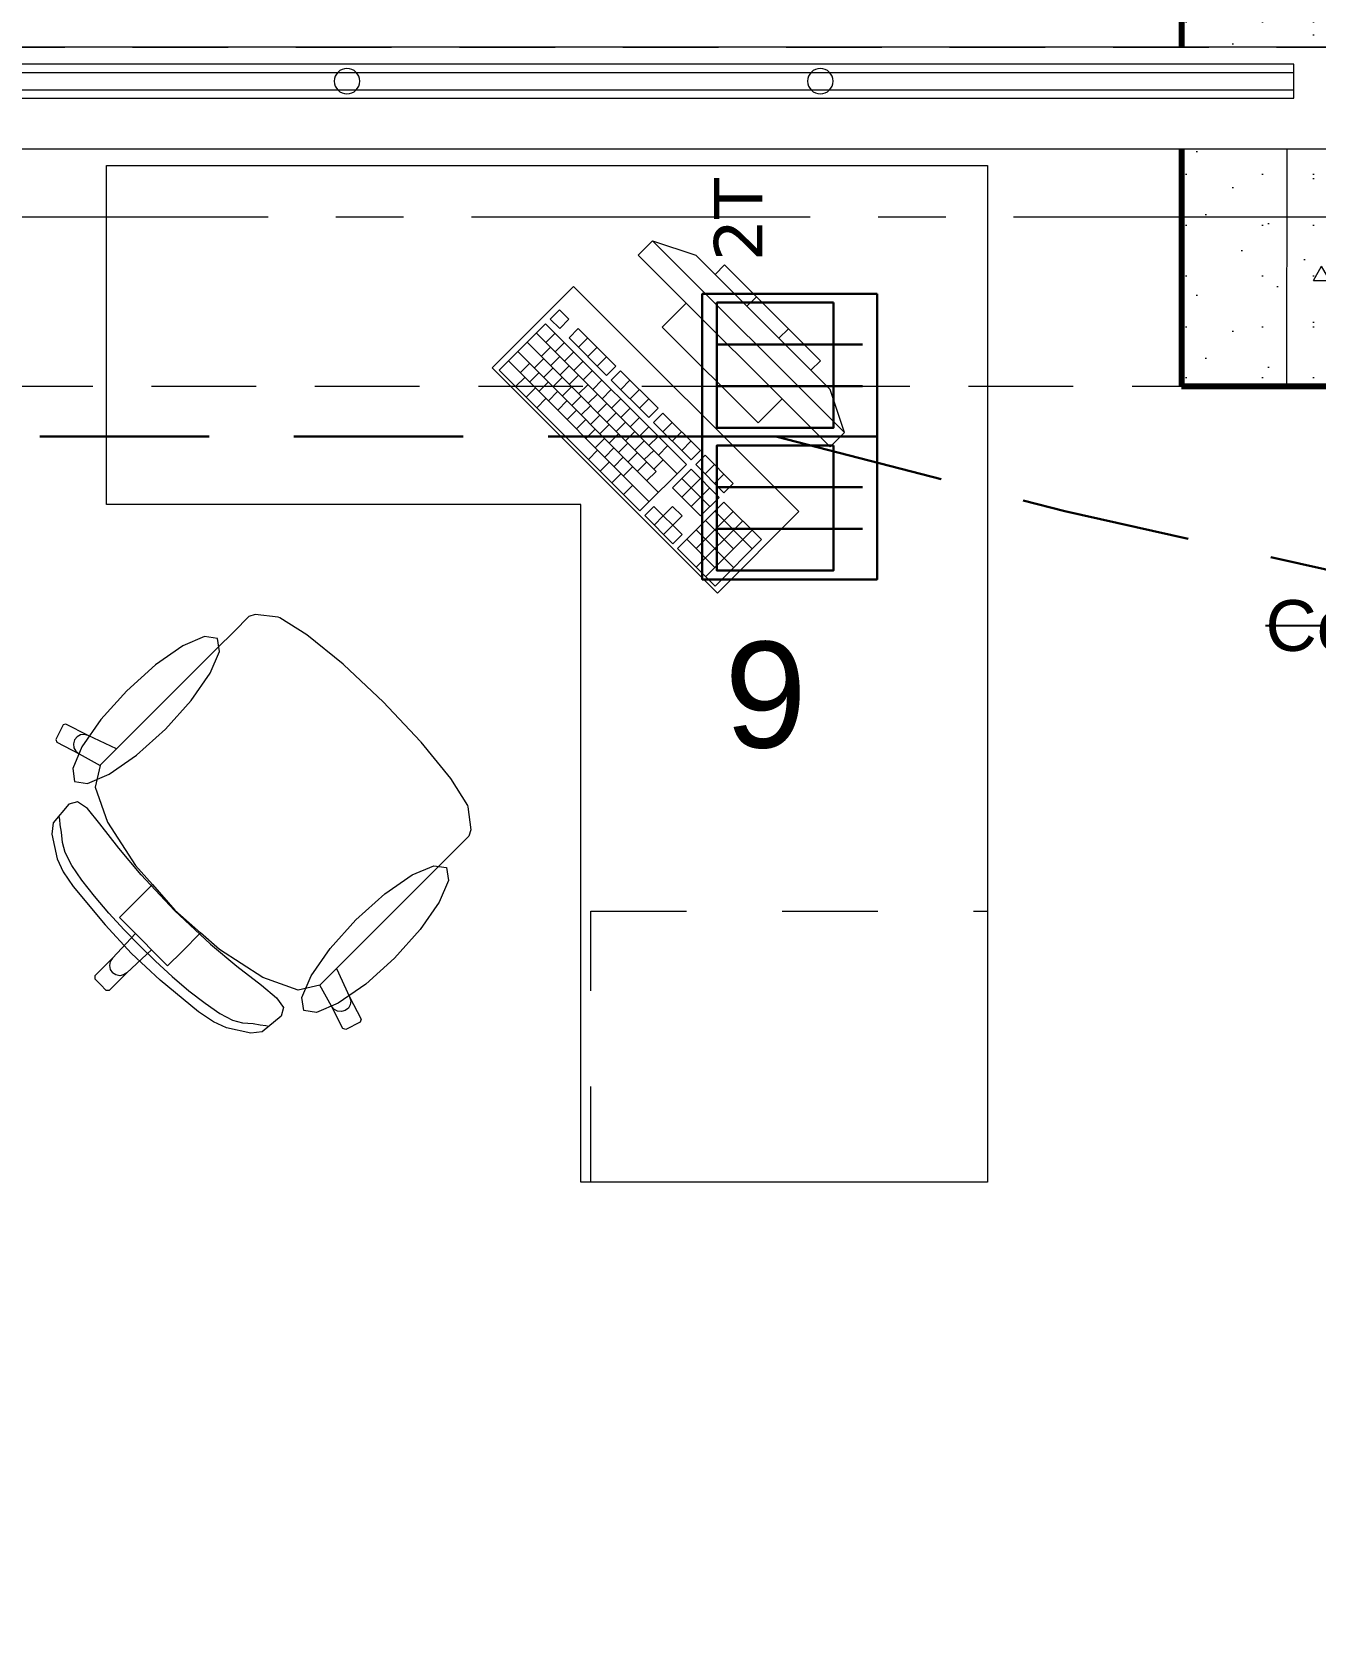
# Model space of a CAD drawing. Header units: inches. Extents: x -19 to 5698, y -728 to 92.
# Drawn here: x 218.997 to 220.891, y 37.554 to 39.922 of the extents above; entities that cross this region are included whole.
import ezdxf

# ---------------------------------------------------------------- set-up
doc = ezdxf.new("R2010")
doc.units = ezdxf.units.IN
doc.header["$MEASUREMENT"] = 0
doc.set_wipeout_variables(frame=1)
for name, pattern in [('HIDDEN', [0.375, 0.25, -0.125]), ('Hidden Line', [0.195611, 0.141111, -0.0545]), ('Línea Oculta', [0.195611, 0.141111, -0.0545]), ('Punto & Raya', [0.65, 0.5, -0.075, 0, -0.075]), ('Rayas', [0.282222, 0.141111, -0.141111]), ('Wipeout_Contour', [1, 0, -1])]:
    doc.linetypes.add(name, pattern=pattern)
doc.layers.get('0').update_dxf_attribs({"color": 61})
doc.layers.add('00 conduct tomacorr', color=120, linetype='HIDDEN', lineweight=30)
doc.layers.add('00 IE LUZ EMERGENCIA', color=253, linetype='Continuous', lineweight=0)
for name, color, linetype in [('02 _ ARQ _ ALB _ Ejes Generales', 251, 'Continuous'), ('02 _ ARQ _ ZON _ Espacio.3D', 7, 'Continuous'), ('08 _ STR _ EXT _ 07 Losa Aligerada', 7, 'Continuous'), ('08 _ STR _ EXT _ 08 Placas Inclinadas', 7, 'Continuous'), ('08 _ STR _ EXT _ 09 Vigas', 251, 'Continuous'), ('Estructura - 04 MURO', 7, 'Continuous'), ('Interior - Escaleras & Barandillas', 7, 'Continuous'), ('Interior - Mobiliario', 7, 'Continuous'), ('Notas - Etiquetas', 7, 'Continuous')]:
    doc.layers.add(name, color=color, linetype=linetype)
doc.styles.add('Annotative', font='arial.ttf')
doc.styles.add('Estilo_Generado_4', font='swisse.ttf')
doc.dimstyles.new('Estilo_Generado__8', dxfattribs={"dimtxt": 0.18, "dimasz": 0.0912, "dimexe": 0.18, "dimexo": 0.0625, "dimgap": 0, "dimtad": 0, "dimtih": 1, "dimtoh": 1, "dimdec": 4, "dimzin": 0, "dimdsep": 46, "dimcen": 0.09, "dimadec": 0, "dimazin": 0, "dimtfac": 1, "dimtdec": 4, "dimtmove": 0, "dimatfit": 3, "dimldrblk": 'ARROWHEAD_5', "dimfxl": 1, "dimtolj": 1, "dimtzin": 0, "dimarcsym": 0})

# ---------------------------------------------------------------- blocks, each defined once
blk = doc.blocks.new('ARROWHEAD_5')
at = {"linetype": 'Continuous', "lineweight": 0}
blk.add_hatch(color=0, dxfattribs=at).paths.add_polyline_path([(-1, 0.2679), (0, 0), (-1, -0.2679)])
at = {"color": 0, "linetype": 'Continuous', "lineweight": 0}
blk.add_line((0, 0), (-1, 0), dxfattribs=at)
blk = doc.blocks.new('CAJA POP UP 6 MODULOS')
at = {"layer": '00 conduct tomacorr', "linetype": 'Continuous'}
for p, q in [((-0.095, -0.165), (-0.095, -0.0151)), ((-0.052, -0.165), (-0.052, -0.0151)), ((0.052, -0.165), (0.052, -0.0151)), ((0.095, -0.165), (0.095, -0.0151)), ((0, -0.165), (0, -0.18))]:
    blk.add_line(p, q, dxfattribs=at)
for points in [[(-0.147, 0), (0.147, 0), (0.147, -0.18), (-0.147, -0.18)], [(0, 0), (0.147, 0), (0.147, -0.18), (0, -0.18)]]:
    blk.add_lwpolyline(points, close=True, dxfattribs=at)
for points in [[(-0.138, -0.045), (-0.009, -0.045), (-0.009, -0.165), (-0.138, -0.165), (-0.138, -0.045)], [(0.009, -0.045), (0.138, -0.045), (0.138, -0.165), (0.009, -0.165), (0.009, -0.045)]]:
    blk.add_lwpolyline(points, dxfattribs=at)
at = {"color": 1, "insert": (-0.1807, -0.168), "char_height": 0.05, "attachment_point": 1, "rotation": 180}
blk.add_mtext_dynamic_manual_height_columns('{\\fVerdana|b0|i0|c0|p34;2T}', width=0.000481, gutter_width=0.1561, heights=[0], dxfattribs=at)

msp = doc.modelspace()

# ---------------------------------------------------------------- hatches: boundary and pattern name
at = {"layer": '08 _ STR _ EXT _ 08 Placas Inclinadas', "linetype": 'Continuous', "lineweight": 9}
h = msp.add_hatch(dxfattribs=at)
h.set_pattern_fill('HORMIGÓN_EN_MASA_0002', color=250, style=0, pattern_type=2)
h.set_pattern_definition([(0, (185.00004, 1e-08), (0, 0.3897114), [0.024375, -0.200625]), (0, (185.11254, 0.19486), (0, 0.3897114), [0.024375, -0.200625]), (60, (185.00004, 1e-08), (-0.3375, 0.1948557), [0.024375, -0.200625]), (60, (185.22504, 1e-08), (-0.3375, 0.1948557), [0.024375, -0.200625]), (120, (185.0244, 1e-08), (0.3375, 0.1948557), [0.024375, -0.200625]), (120, (185.2494, 1e-08), (0.3375, 0.1948557), [0.024375, -0.200625]), (0, (185.00004, 0.0375), (0, 0.075), [0, -0.075, 0, -0.1125]), (45, (185.03754, 0.0375), (-0.05303301, 0.05303301), [0, -0.05625, 0, -0.09375])])
h.paths.add_polyline_path([(220.6933, 40.9), (220.6933, 39.4), (220.9242, 39.4), (220.9242, 40.9)])

# ---------------------------------------------------------------- linework, layer by layer
at = {"layer": '00 conduct tomacorr'}
msp.add_line((216.7585, 39.3255, 0.0002), (220.0966, 39.3255, 0.0002), dxfattribs=at)
msp.add_arc((223.5436, 51.7405, 0.0002), 12.8847, 254.4826, 285.5174, dxfattribs=at)
at = {"layer": '02 _ ARQ _ ALB _ Ejes Generales', "color": 251, "linetype": 'Punto & Raya', "lineweight": 13, "true_color": 0x636466}
msp.add_line((190.8454, 39.65), (239.57, 39.65), dxfattribs=at)
at = {"layer": '02 _ ARQ _ ZON _ Espacio.3D', "color": 254, "linetype": 'Continuous', "lineweight": 0, "flags": 128}
msp.add_lwpolyline([(229.57, 39), (229.07, 39), (229.07, 39.4), (228.67, 39.4), (228.67, 39.7505), (225.9306, 39.7505), (225.9306, 39.4), (225.7006, 39.4), (222.57, 39.4), (222.57, 39), (222.07, 39), (222.07, 39.4), (220.8488, 39.4004), (220.8493, 39.7505), (215.97, 39.7505), (215.97, 39.4), (215.57, 39.4), (215.57, 39), (215.07, 39), (215.07, 39.7505), (208.57, 39.7505), (208.57, 39), (205.07, 39)], dxfattribs=at)
at = {"layer": '08 _ STR _ EXT _ 07 Losa Aligerada', "color": 7, "linetype": 'Continuous', "lineweight": 18, "flags": 128}
msp.add_lwpolyline([(236.57, 26.75), (236.57, 39.9), (228.67, 39.9), (226.1798, 39.9), (226.1798, 40.9), (221.5593, 40.9), (221.5593, 39.9), (208.37, 39.9), (208.37, 42.6544), (207.42, 42.6544)], dxfattribs=at)
at = {"layer": '08 _ STR _ EXT _ 08 Placas Inclinadas', "color": 7, "linetype": 'Continuous', "lineweight": 80}
msp.add_line((220.6933, 40.9), (220.6933, 39.4), dxfattribs=at)
at = {"layer": '08 _ STR _ EXT _ 08 Placas Inclinadas', "color": 251, "linetype": 'Línea Oculta', "lineweight": 13, "flags": 128}
msp.add_lwpolyline([(218.9324, 39.4), (220.6933, 39.4)], dxfattribs=at)
at = {"layer": '08 _ STR _ EXT _ 08 Placas Inclinadas', "color": 7, "linetype": 'Continuous', "lineweight": 80, "flags": 128}
msp.add_lwpolyline([(220.6933, 39.4), (220.9242, 39.4)], dxfattribs=at)
at = {"layer": '08 _ STR _ EXT _ 09 Vigas', "color": 251, "linetype": 'Hidden Line', "lineweight": 13, "true_color": 0x636466}
msp.add_line((215.57, 39.4), (222.07, 39.4), dxfattribs=at)
at = {"layer": 'Interior - Mobiliario', "color": 175, "linetype": 'Continuous', "lineweight": 13}
for p, q in [((219.9129, 39.6144), (219.8917, 39.5932)), ((220.1958, 39.3316), (219.9129, 39.6144)), ((219.9129, 39.6144), (219.9766, 39.5932)), ((219.8917, 39.5932), (220.1746, 39.3104)), ((219.9766, 39.5932), (220.1746, 39.3952)), ((220.019, 39.5791), (220.0049, 39.5649)), ((220.1604, 39.4376), (220.019, 39.5791)), ((220.0049, 39.5649), (220.1463, 39.4235)), ((220.052, 39.5178), (220.0662, 39.5319)), ((219.7756, 39.5127), (219.7618, 39.499)), ((219.7894, 39.4988), (219.7756, 39.5127)), ((219.9624, 39.5225), (219.9271, 39.4871)), ((220.1039, 39.3811), (219.9624, 39.5225)), ((219.755, 39.4921), (219.6864, 39.4235)), ((219.7413, 39.4784), (219.949, 39.2707)), ((219.9627, 39.2844), (219.755, 39.4921)), ((219.7551, 39.4645), (219.7688, 39.4782)), ((219.7618, 39.499), (219.7757, 39.4851)), ((219.7757, 39.4851), (219.7894, 39.4988)), ((219.8032, 39.485), (219.7895, 39.4713)), ((219.8586, 39.4296), (219.8032, 39.485)), ((219.9271, 39.4871), (220.0685, 39.3457)), ((220.0991, 39.4706), (220.1133, 39.4848)), ((219.7276, 39.4647), (219.918, 39.2743)), ((219.7483, 39.4439), (219.762, 39.4576)), ((219.769, 39.4507), (219.7827, 39.4644)), ((219.7895, 39.4713), (219.8449, 39.4159)), ((219.8034, 39.4574), (219.8171, 39.4711)), ((219.8172, 39.4436), (219.8309, 39.4573)), ((219.7001, 39.4372), (219.9078, 39.2295)), ((219.7138, 39.451), (219.9216, 39.2432)), ((219.7174, 39.4199), (219.7312, 39.4336)), ((219.7381, 39.4267), (219.7518, 39.4404)), ((219.7622, 39.4301), (219.7759, 39.4438)), ((219.776, 39.4162), (219.7897, 39.4299)), ((219.7828, 39.4368), (219.7965, 39.4506)), ((219.7967, 39.423), (219.8104, 39.4367)), ((219.8311, 39.4297), (219.8448, 39.4434)), ((219.8449, 39.4159), (219.8586, 39.4296)), ((220.1463, 39.4235), (220.1604, 39.4376)), ((219.6864, 39.4235), (219.8941, 39.2158)), ((219.7106, 39.3993), (219.7244, 39.413)), ((219.7313, 39.4061), (219.745, 39.4198)), ((219.7451, 39.3922), (219.7588, 39.406)), ((219.7519, 39.4129), (219.7656, 39.4266)), ((219.7658, 39.399), (219.7795, 39.4127)), ((219.7899, 39.4024), (219.8036, 39.4161)), ((219.8105, 39.4091), (219.8242, 39.4229)), ((219.8244, 39.3953), (219.8381, 39.409)), ((219.8656, 39.4227), (219.8518, 39.4089)), ((219.8518, 39.4089), (219.9072, 39.3536)), ((219.921, 39.3673), (219.8656, 39.4227)), ((219.8657, 39.3951), (219.8794, 39.4088)), ((219.7262, 39.3837), (219.7399, 39.3974)), ((219.7418, 39.3681), (219.7555, 39.3819)), ((219.759, 39.3784), (219.7727, 39.3921)), ((219.7796, 39.3852), (219.7933, 39.3989)), ((219.7935, 39.3713), (219.8072, 39.385)), ((219.8037, 39.3885), (219.8174, 39.4022)), ((219.8176, 39.3747), (219.8313, 39.3884)), ((219.8382, 39.3815), (219.8519, 39.3952)), ((219.8795, 39.3812), (219.8933, 39.395)), ((220.1958, 39.3316), (220.1746, 39.3952)), ((219.7728, 39.3645), (219.7865, 39.3783)), ((219.7867, 39.3507), (219.8004, 39.3644)), ((219.8073, 39.3575), (219.821, 39.3712)), ((219.8314, 39.3608), (219.8451, 39.3745)), ((219.8453, 39.347), (219.859, 39.3607)), ((219.852, 39.3676), (219.8658, 39.3813)), ((219.8659, 39.3538), (219.8796, 39.3675)), ((219.8934, 39.3674), (219.9071, 39.3811)), ((219.9072, 39.3536), (219.921, 39.3673)), ((219.9279, 39.3603), (219.9142, 39.3466)), ((219.9833, 39.305), (219.9279, 39.3603)), ((220.0685, 39.3457), (220.1039, 39.3811)), ((219.8005, 39.3368), (219.8142, 39.3506)), ((219.8144, 39.323), (219.8281, 39.3367)), ((219.8212, 39.3436), (219.8349, 39.3574)), ((219.835, 39.3298), (219.8487, 39.3435)), ((219.8591, 39.3331), (219.8728, 39.3468)), ((219.8797, 39.3399), (219.8935, 39.3536)), ((219.8936, 39.3261), (219.9073, 39.3398)), ((219.9142, 39.3466), (219.9696, 39.2912)), ((219.928, 39.3328), (219.9417, 39.3465)), ((219.8282, 39.3092), (219.8419, 39.3229)), ((219.8489, 39.3159), (219.8626, 39.3297)), ((219.8627, 39.3021), (219.8764, 39.3158)), ((219.873, 39.3193), (219.8867, 39.333)), ((219.8868, 39.3054), (219.9005, 39.3191)), ((219.9074, 39.3122), (219.9212, 39.3259)), ((219.9213, 39.2984), (219.935, 39.3121)), ((219.9419, 39.3189), (219.9556, 39.3326)), ((219.9557, 39.3051), (219.9694, 39.3188)), ((220.1746, 39.3104), (220.1958, 39.3316)), ((219.818, 39.292), (219.8317, 39.3057)), ((219.8353, 39.2747), (219.849, 39.2884)), ((219.8421, 39.2953), (219.8558, 39.309)), ((219.8559, 39.2815), (219.8696, 39.2952)), ((219.8766, 39.2882), (219.8903, 39.302)), ((219.8904, 39.2744), (219.9041, 39.2881)), ((219.9006, 39.2916), (219.9144, 39.3053)), ((219.9145, 39.2777), (219.9282, 39.2914)), ((219.9696, 39.2912), (219.9833, 39.305)), ((219.9902, 39.298), (219.9765, 39.2843)), ((220.0317, 39.2565), (219.9902, 39.298)), ((219.8526, 39.2574), (219.8663, 39.2711)), ((219.8698, 39.2676), (219.8835, 39.2813)), ((219.8941, 39.2158), (219.9627, 39.2844)), ((219.9042, 39.2606), (219.918, 39.2743)), ((219.9696, 39.2775), (219.9422, 39.25)), ((219.9559, 39.2637), (219.9974, 39.2222)), ((219.956, 39.2362), (219.9835, 39.2636)), ((220.0112, 39.2359), (219.9696, 39.2775)), ((219.9765, 39.2843), (220.018, 39.2428)), ((219.9903, 39.2705), (220.004, 39.2842)), ((220.0042, 39.2566), (220.0179, 39.2703)), ((219.8699, 39.24), (219.8836, 39.2538)), ((219.9422, 39.25), (219.9837, 39.2085)), ((219.9699, 39.2223), (219.9973, 39.2498)), ((220.018, 39.2428), (220.0317, 39.2565)), ((219.9148, 39.2226), (219.9011, 39.2089)), ((219.9286, 39.2088), (219.9148, 39.2226)), ((219.9423, 39.2225), (219.9286, 39.2088)), ((219.9562, 39.2086), (219.9423, 39.2225)), ((220.0181, 39.229), (219.9495, 39.1604)), ((219.9837, 39.2085), (220.0112, 39.2359)), ((220.0735, 39.1736), (220.0181, 39.229)), ((219.9011, 39.2089), (219.9426, 39.1673)), ((219.9149, 39.195), (219.9286, 39.2088)), ((219.9286, 39.2088), (219.9425, 39.1949)), ((219.9287, 39.1812), (219.9425, 39.1949)), ((219.9425, 39.1949), (219.9562, 39.2086)), ((219.9563, 39.1811), (219.9425, 39.1949)), ((219.9771, 39.1603), (220.0319, 39.2151)), ((219.9772, 39.1327), (220.0458, 39.2013)), ((219.9907, 39.2016), (220.0322, 39.16)), ((220.0044, 39.2153), (220.0598, 39.1599)), ((219.9426, 39.1673), (219.9563, 39.1811)), ((219.9632, 39.1741), (220.0048, 39.1326)), ((219.9769, 39.1879), (220.0323, 39.1325)), ((219.9911, 39.1189), (220.0596, 39.1875)), ((220.0049, 39.105), (220.0735, 39.1736)), ((219.9495, 39.1604), (220.0049, 39.105)), ((219.3173, 39.0601), (219.2953, 39.0382)), ((219.3266, 39.063), (219.3173, 39.0601)), ((219.3605, 39.059), (219.3266, 39.063)), ((219.3626, 39.0581), (219.3605, 39.059)), ((219.4026, 39.0332), (219.3626, 39.0581)), ((219.2953, 39.0382), (219.2698, 39.0127)), ((219.4563, 38.9896), (219.4026, 39.0332)), ((219.2698, 39.0127), (219.1219, 38.8648)), ((219.4571, 38.9889), (219.4563, 38.9896)), ((219.5155, 38.9341), (219.4571, 38.9889)), ((219.5155, 38.9341), (219.5703, 38.8758)), ((219.043, 38.9001), (219.0322, 38.8787)), ((219.0471, 38.9014), (219.043, 38.9001)), ((219.0802, 38.8844), (219.0471, 38.9014)), ((219.0687, 38.8853), (219.0636, 38.8825)), ((219.0745, 38.886), (219.0687, 38.8853)), ((219.0802, 38.8844), (219.0745, 38.886)), ((219.1219, 38.8648), (219.0802, 38.8844)), ((219.0322, 38.8787), (219.0336, 38.8746)), ((219.0336, 38.8746), (219.0667, 38.8577)), ((219.06, 38.8779), (219.0584, 38.8723)), ((219.0584, 38.8723), (219.0591, 38.8664)), ((219.0591, 38.8664), (219.062, 38.8613)), ((219.0636, 38.8825), (219.06, 38.8779)), ((219.062, 38.8613), (219.0667, 38.8577)), ((219.0977, 38.8406), (219.1219, 38.8648)), ((219.5703, 38.8758), (219.571, 38.8749)), ((219.571, 38.8749), (219.6146, 38.8213)), ((219.0667, 38.8577), (219.0977, 38.8404)), ((219.0977, 38.8404), (219.0902, 38.8084)), ((219.0977, 38.8406), (219.0977, 38.8404)), ((219.6146, 38.8213), (219.6395, 38.7812)), ((219.0902, 38.8084), (219.1085, 38.7564)), ((219.0516, 38.7833), (219.0284, 38.7554)), ((219.0645, 38.7867), (219.0516, 38.7833)), ((219.0788, 38.7767), (219.0645, 38.7867)), ((219.0974, 38.7544), (219.0788, 38.7767)), ((219.6395, 38.7812), (219.6404, 38.7791)), ((219.6404, 38.7791), (219.6444, 38.7452)), ((219.0284, 38.7554), (219.0265, 38.7387)), ((219.038, 38.7607), (219.0372, 38.7652)), ((219.0388, 38.7527), (219.038, 38.7607)), ((219.0408, 38.7419), (219.0388, 38.7527)), ((219.1253, 38.7182), (219.0974, 38.7544)), ((219.1085, 38.7564), (219.1499, 38.6926)), ((219.6444, 38.7452), (219.6415, 38.7359)), ((219.0265, 38.7387), (219.0343, 38.7025)), ((219.042, 38.7265), (219.0408, 38.7419)), ((219.0459, 38.7118), (219.042, 38.7265)), ((219.6415, 38.7359), (219.6195, 38.7139)), ((219.0343, 38.7025), (219.0432, 38.6833)), ((219.0559, 38.6929), (219.0459, 38.7118)), ((219.1581, 38.6789), (219.1253, 38.7182)), ((219.6195, 38.7139), (219.594, 38.6884)), ((219.0432, 38.6833), (219.0581, 38.6616)), ((219.0707, 38.6711), (219.0559, 38.6929)), ((219.0893, 38.6473), (219.0707, 38.6711)), ((219.1499, 38.6926), (219.1747, 38.6645)), ((219.2075, 38.6262), (219.1581, 38.6789)), ((219.594, 38.6884), (219.4462, 38.5406)), ((219.0581, 38.6616), (219.105, 38.6049)), ((219.1747, 38.6645), (219.1473, 38.6371)), ((219.1747, 38.6645), (219.208, 38.6266)), ((219.1104, 38.6225), (219.0893, 38.6473)), ((219.1473, 38.6371), (219.1262, 38.6159)), ((219.2075, 38.6262), (219.2603, 38.5767)), ((219.2458, 38.5933), (219.208, 38.6266)), ((219.105, 38.6049), (219.1441, 38.5627)), ((219.133, 38.5979), (219.1104, 38.6225)), ((219.1262, 38.6159), (219.1498, 38.5923)), ((219.1498, 38.5923), (219.1158, 38.5558)), ((219.1558, 38.5744), (219.133, 38.5979)), ((219.1498, 38.5923), (219.1617, 38.5804)), ((219.1737, 38.5684), (219.1617, 38.5804)), ((219.2458, 38.5933), (219.2185, 38.5659)), ((219.274, 38.5685), (219.2458, 38.5933)), ((219.2603, 38.5767), (219.2996, 38.544)), ((219.1158, 38.5558), (219.0897, 38.5297)), ((219.1158, 38.5558), (219.1126, 38.5509)), ((219.1737, 38.5684), (219.1372, 38.5344)), ((219.1863, 38.5236), (219.1441, 38.5627)), ((219.1558, 38.5744), (219.1793, 38.5516)), ((219.1973, 38.5448), (219.1737, 38.5684)), ((219.2185, 38.5659), (219.1973, 38.5448)), ((219.3378, 38.5272), (219.274, 38.5685)), ((219.0897, 38.5297), (219.0897, 38.5254)), ((219.1372, 38.5344), (219.1111, 38.5083)), ((219.1126, 38.5509), (219.1115, 38.5452)), ((219.1115, 38.5452), (219.1126, 38.5394)), ((219.1126, 38.5394), (219.1159, 38.5345)), ((219.1208, 38.5313), (219.1159, 38.5345)), ((219.1266, 38.5301), (219.1208, 38.5313)), ((219.1323, 38.5312), (219.1266, 38.5301)), ((219.1372, 38.5344), (219.1323, 38.5312)), ((219.1793, 38.5516), (219.2039, 38.5291)), ((219.2039, 38.5291), (219.2287, 38.5079)), ((219.2996, 38.544), (219.3358, 38.516)), ((219.422, 38.5163), (219.4462, 38.5406)), ((219.4462, 38.5406), (219.4658, 38.4988)), ((219.0897, 38.5254), (219.0983, 38.5169)), ((219.1068, 38.5084), (219.0983, 38.5169)), ((219.1111, 38.5083), (219.1068, 38.5084)), ((219.243, 38.4768), (219.1863, 38.5236)), ((219.2287, 38.5079), (219.2525, 38.4893)), ((219.3358, 38.516), (219.3581, 38.4974)), ((219.3898, 38.5088), (219.3378, 38.5272)), ((219.4217, 38.5163), (219.3898, 38.5088)), ((219.422, 38.5163), (219.4217, 38.5163)), ((219.439, 38.4853), (219.4217, 38.5163)), ((219.2525, 38.4893), (219.2743, 38.4745)), ((219.3581, 38.4974), (219.3681, 38.4831)), ((219.3681, 38.4831), (219.3647, 38.4702)), ((219.4427, 38.4807), (219.439, 38.4853)), ((219.456, 38.4522), (219.439, 38.4853)), ((219.4639, 38.4822), (219.4593, 38.4786)), ((219.4667, 38.4873), (219.4639, 38.4822)), ((219.4658, 38.4988), (219.4674, 38.4931)), ((219.4658, 38.4988), (219.4827, 38.4657)), ((219.4674, 38.4931), (219.4667, 38.4873)), ((219.2647, 38.4619), (219.243, 38.4768)), ((219.2839, 38.4529), (219.2647, 38.4619)), ((219.2743, 38.4745), (219.2931, 38.4645)), ((219.2931, 38.4645), (219.3079, 38.4606)), ((219.3079, 38.4606), (219.3233, 38.4595)), ((219.3233, 38.4595), (219.334, 38.4574)), ((219.3647, 38.4702), (219.3368, 38.447)), ((219.4478, 38.4778), (219.4427, 38.4807)), ((219.4537, 38.4771), (219.4478, 38.4778)), ((219.4593, 38.4786), (219.4537, 38.4771)), ((219.4814, 38.4617), (219.4601, 38.4508)), ((219.4827, 38.4657), (219.4814, 38.4617)), ((219.32, 38.4451), (219.2839, 38.4529)), ((219.3368, 38.447), (219.32, 38.4451)), ((219.334, 38.4574), (219.3421, 38.4566)), ((219.3421, 38.4566), (219.3466, 38.4558)), ((219.4601, 38.4508), (219.456, 38.4522))]:
    msp.add_line(p, q, dxfattribs=at)
at = {"layer": 'Interior - Mobiliario', "color": 175, "linetype": 'Rayas', "lineweight": 13}
for p, q in [((219.8219, 38.2255), (219.8219, 38.6255)), ((219.8219, 38.6255), (220.4069, 38.6255))]:
    msp.add_line(p, q, dxfattribs=at)
at = {"layer": 'Interior - Mobiliario', "color": 175, "linetype": 'Continuous', "lineweight": 13, "flags": 128}
for points in [[(220.4069, 39.7255), (220.4069, 38.2255), (219.8069, 38.2255), (219.8069, 39.2255), (219.1069, 39.2255), (219.1069, 39.7255)], [(219.7963, 39.5472), (219.6761, 39.427), (220.0084, 39.0947), (220.1286, 39.2149)], [(219.137, 38.9506), (219.0989, 38.9081), (219.0709, 38.8677), (219.0573, 38.8357), (219.0601, 38.8168), (219.079, 38.8139), (219.1111, 38.8275), (219.1515, 38.8555), (219.194, 38.8937), (219.2321, 38.9361), (219.2601, 38.9765), (219.2737, 39.0086), (219.2709, 39.0275), (219.2519, 39.0304), (219.2199, 39.0168), (219.1795, 38.9887)], [(219.532, 38.5557), (219.4895, 38.5175), (219.4491, 38.4895), (219.417, 38.4759), (219.3981, 38.4787), (219.3953, 38.4977), (219.4089, 38.5297), (219.4369, 38.5701), (219.475, 38.6126), (219.5175, 38.6507), (219.5579, 38.6787), (219.59, 38.6924), (219.6089, 38.6895), (219.6117, 38.6706), (219.5981, 38.6385), (219.5701, 38.5981)]]:
    msp.add_lwpolyline(points, close=True, dxfattribs=at)

# ---------------------------------------------------------------- block references
at = {"layer": '00 conduct tomacorr', "xscale": 1.432830642179531, "yscale": 1.432830642179531, "zscale": 1.432830642179531, "rotation": 269.9999999999999}
msp.add_blockref('CAJA POP UP 6 MODULOS', (220.244, 39.3255, 0.0002), dxfattribs=at)

# ---------------------------------------------------------------- texts
at = {"layer": '00 IE LUZ EMERGENCIA', "style": 'Annotative'}
msp.add_attdef('9', (220.0189, 38.8667), '', height=0.1562, dxfattribs=at)
at = {"layer": 'Notas - Etiquetas', "color": 5, "linetype": 'Continuous', "lineweight": 35, "insert": (220.8171, 39.0463), "char_height": 0.075, "attachment_point": 4, "style": 'Estilo_Generado_4'}
msp.add_mtext('\\A1;{\\pql;\\fSwis721 Ex BT|b0|i0|c0|p34;Columna Sanitaria}', dxfattribs=at)

# ---------------------------------------------------------------- leaders
at = {"layer": 'Notas - Etiquetas', "color": 144, "linetype": 'Continuous', "lineweight": 13, "annotation_type": 0, "has_hookline": 1, "hookline_direction": 1, "text_width": 1.0171}
msp.add_leader([(221.995, 39.25), (221.995, 39.0463), (220.8171, 39.0463)], dimstyle='Estilo_Generado__8', dxfattribs=at)

# ---------------------------------------------------------------- next in the draw order: wipeouts: each hides what was drawn before it
at = {"color": 254, "linetype": 'Wipeout_Contour', "lineweight": 0, "ltscale": 6565.971931}
msp.add_wipeout([(216.3892, 39.75), (219.3943, 39.75), (219.3943, 39.9), (216.3892, 39.9)], dxfattribs=at).dxf.layer = 'Estructura - 04 MURO'

# ---------------------------------------------------------------- next in the draw order: linework, layer by layer
at = {"layer": 'Estructura - 04 MURO', "color": 7, "linetype": 'Continuous', "lineweight": 13, "flags": 128}
for points in [[(219.3943, 39.9), (216.3892, 39.9)], [(216.3892, 39.75), (219.3943, 39.75)]]:
    msp.add_lwpolyline(points, dxfattribs=at)

# ---------------------------------------------------------------- next in the draw order: wipeouts: each hides what was drawn before it
at = {"color": 254, "linetype": 'Wipeout_Contour', "lineweight": 0, "ltscale": 6575.533564}
msp.add_wipeout([(219.3943, 39.75), (221.1714, 39.75), (221.1714, 39.9), (219.3943, 39.9)], dxfattribs=at).dxf.layer = 'Estructura - 04 MURO'

# ---------------------------------------------------------------- next in the draw order: linework, layer by layer
at = {"layer": '08 _ STR _ EXT _ 09 Vigas', "color": 251, "linetype": 'Hidden Line', "lineweight": 13, "true_color": 0x636466}
msp.add_line((194.07, 39.9), (236.57, 39.9), dxfattribs=at)
at = {"layer": 'Estructura - 04 MURO', "color": 7, "linetype": 'Continuous', "lineweight": 13, "flags": 128}
for points in [[(221.1714, 39.9), (219.3943, 39.9)], [(219.3943, 39.75), (221.1714, 39.75)]]:
    msp.add_lwpolyline(points, dxfattribs=at)
at = {"layer": 'Interior - Escaleras & Barandillas', "color": 161, "linetype": 'Continuous', "lineweight": 13, "flags": 128}
for points in [[(215.97, 39.875), (215.97, 39.825), (220.8587, 39.825), (220.8587, 39.875)], [(215.97, 39.8625), (215.97, 39.8375), (220.8587, 39.8375), (220.8587, 39.8625)], [(215.97, 39.8625), (215.97, 39.8375), (220.8587, 39.8375), (220.8587, 39.8625)], [(215.97, 39.8625), (215.97, 39.8375), (220.8587, 39.8375), (220.8587, 39.8625)]]:
    msp.add_lwpolyline(points, close=True, dxfattribs=at)
for points in [[(219.4619, 39.8313, 1), (219.4619, 39.8688, 1)], [(220.1603, 39.8313, 1), (220.1603, 39.8688, 1)]]:
    msp.add_lwpolyline(points, format="xyb", close=True, dxfattribs=at)

doc.saveas('drawing.dxf')
